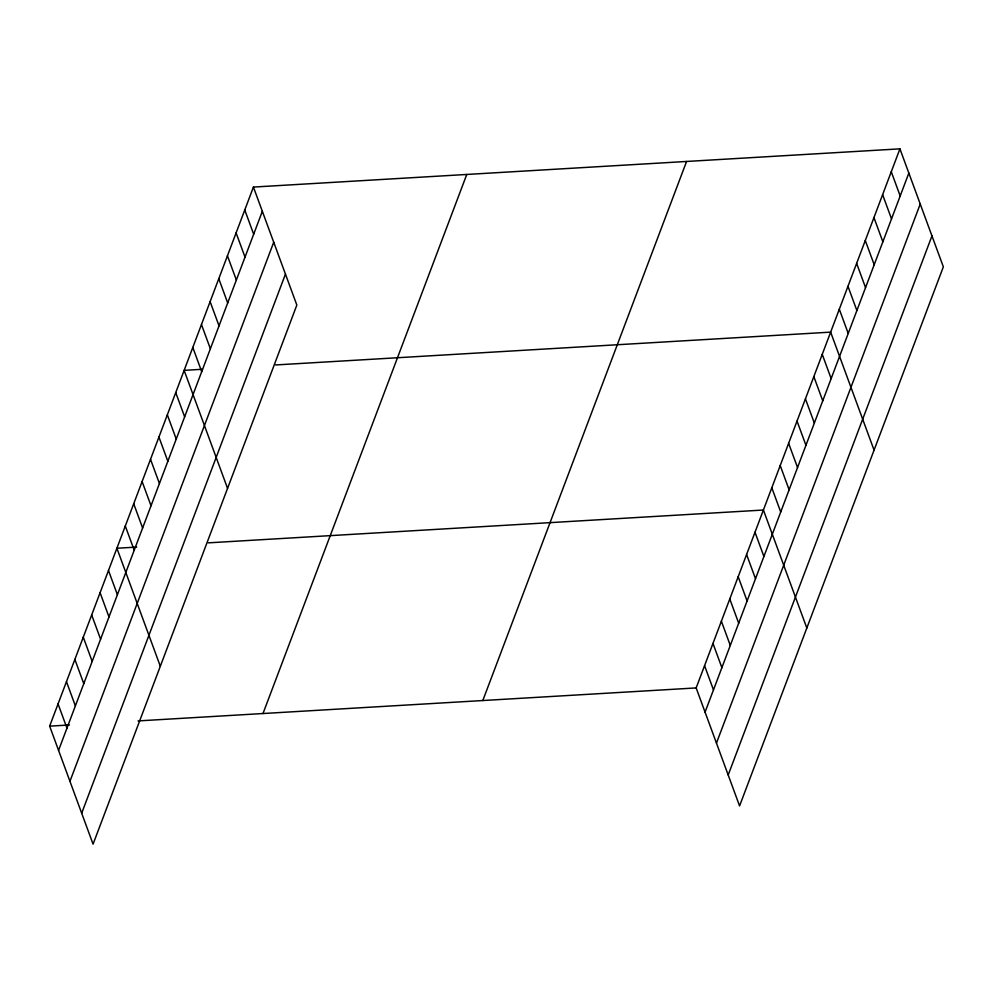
<?xml version="1.0" encoding="UTF-8"?>
<svg xmlns="http://www.w3.org/2000/svg" width="993" height="993" viewBox="0 0 993 993"><rect width="100%" height="100%" fill="white"/><g stroke="black" fill="none" stroke-linecap="round" stroke-linejoin="round"><path stroke-width="1.49" d="M253.426 187.069L296.845 305.074L93.069 844.149L49.65 726.144L253.426 187.069L899.931 148.851L943.35 266.856L739.574 805.931L696.155 687.926L899.931 148.851M58.562 750.373L262.338 211.298M69.944 781.317L273.72 242.242M81.687 813.205L285.45 274.13M262.996 713.533L466.772 174.458M482.809 700.537L686.585 161.462M705.067 712.142L908.843 173.08M716.462 743.099L920.238 204.024M728.192 774.974L931.968 235.912M202.423 369.272L184.139 370.364L227.558 488.37M275.57 364.952L830.644 332.134L874.063 450.139M136.711 547.081L116.901 548.248L160.307 666.253M208.331 542.848L763.406 510.03L806.825 628.035M49.65 726.144L69.46 724.977M138.039 720.918L696.155 687.926M891.267 171.764L900.192 195.981M882.616 194.665L891.528 218.894M873.952 217.579L882.864 241.808M865.288 240.492L874.2 264.721M856.636 263.406L865.548 287.622M847.972 286.307L856.885 310.536M839.308 309.22L848.221 333.449M822.241 354.364L831.153 378.594M813.838 376.608L822.75 400.837M805.435 398.838L814.347 423.068M797.031 421.082L805.944 445.311M788.616 443.312L797.54 467.542M780.213 465.556L789.125 489.785M771.809 487.786L780.721 512.016M755.003 532.26L763.915 556.49M746.587 554.504L755.512 578.733M738.184 576.734L747.096 600.964M729.781 598.978L738.693 623.194M721.377 621.208L730.289 645.438M712.974 643.452L721.886 667.668M704.558 665.682L713.483 689.912M244.762 209.982L253.674 234.211M236.098 232.896L245.023 257.125M227.447 255.809L236.359 280.038M218.783 278.71L227.695 302.939M210.119 301.624L219.031 325.853M201.467 324.537L210.379 348.766M192.803 347.451L201.716 371.68M175.736 392.595L184.648 416.824M167.333 414.826L176.245 439.055M158.93 437.069L167.842 461.298M150.514 459.3L159.426 483.529M142.111 481.543L151.023 505.772M133.707 503.774L142.62 528.003M125.304 526.017L134.216 550.246M108.485 570.491L117.397 594.72M100.082 592.722L108.994 616.951M91.679 614.965L100.591 639.194M83.275 637.196L92.188 661.425M74.872 659.439L83.784 683.668M66.457 681.67L75.381 705.899M58.053 703.913L66.965 728.13"/></g></svg>
